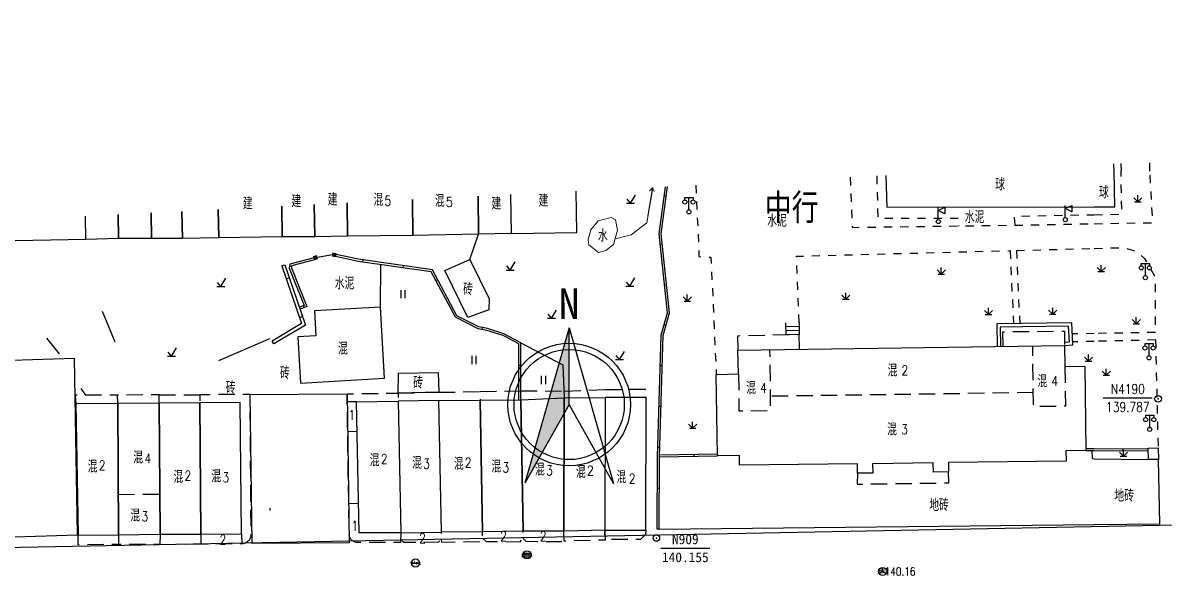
# Model space of a CAD drawing. Extents: x 529262 to 576451, y 2694391 to 2717535.
# Drawn here: x 566233.9 to 566373.6, y 2709702.5 to 2709770.7 of the extents above; entities that cross this region are included whole.
import ezdxf
from ezdxf.enums import TextEntityAlignment as Align
from ezdxf.xclip import XClip

# ---------------------------------------------------------------- set-up
doc = ezdxf.new("R2010")
doc.units = 0
doc.header["$XCLIPFRAME"] = 0
doc.linetypes.add('X5', pattern=[3, 2, -1])
doc.linetypes.add('X6', pattern=[2, 1, -1])
for name, color, linetype in [('COMPONENT', 8, 'Continuous'), ('DLDW', 8, 'Continuous'), ('DLSS', 4, 'Continuous'), ('DMTZ', 8, 'Continuous'), ('GCD', 8, 'Continuous'), ('GXYZ', 8, 'Continuous'), ('JMD', 8, 'Continuous'), ('KZD', 8, 'Continuous'), ('PP-COM', 7, 'Continuous'), ('RD-中线', 40, 'Continuous'), ('RD-红线', 7, 'Continuous'), ('ZBTZ', 8, 'Continuous'), ('ZJ', 7, 'Continuous'), ('路名', 7, 'Continuous')]:
    doc.layers.add(name, color=color, linetype=linetype)
doc.layers.add('SXSS', color=5, linetype='Continuous', lineweight=0)
doc.layers.add('尺寸标注', color=7, linetype='Continuous', lineweight=18)
doc.styles.add('HZ', font='rs.shx', dxfattribs={"width": 0.8, "bigfont": 'hztxt.shx'})
doc.styles.add('romanc', font='romanc.shx', dxfattribs={"width": 0.8})
doc.styles.get("Standard").update_dxf_attribs({"font": '', "height": 2.5, "bigfont": 'smfs.shx'})
doc.styles.add('宋体', font='', dxfattribs={"width": 0.75})
doc.styles.get('Standard').set_extended_font_data('FangSong_GB2312')
doc.styles.get('宋体').set_extended_font_data('SimSun')
doc.linetypes.add('10421', pattern='A,2,[150,AAA.SHX,S=0.5,R=0,X=0,Y=0.5],1e-11', length=2)
doc.linetypes.add('1161', pattern='A,0,[149,AAA.SHX,S=0.15,R=0,X=0,Y=0],-1.6', length=1.6)
doc.linetypes.add('445', pattern='A,8,-0.5,[147,AAA.SHX,S=1,R=0,X=0,Y=0],-1.5', length=10)

# ---------------------------------------------------------------- blocks, each defined once
blk = doc.blocks.new('Compass1')
for p, q in [((0, 12.5), (-7.25, -12.86)), ((0, 0), (0, 12.5)), ((0, 0), (-7.25, -12.86))]:
    blk.add_line(p, q)
at = {"color": 2}
for p, q in [((0, 12.5), (7.26, -12.9)), ((7.26, -12.9), (0, 0))]:
    blk.add_line(p, q, dxfattribs=at)
at = {"color": 3}
blk.add_circle((0, 0), 10, dxfattribs=at)
at = {"color": 2}
blk.add_circle((0, 0), 9, dxfattribs=at)
blk.add_solid([(-7.25, -12.86), (0, 12.5), (0, 0)], dxfattribs=at)
at = {"color": 3}
blk.add_text('N', height=5, dxfattribs=at).set_placement((-0.01, 13.97), align=Align.CENTER)
blk = doc.blocks.new('A$C19FD0107')
at = {"layer": 'RD-中线', "color": 8, "linetype": 'Continuous', "flags": 128}
for points in [[(-4490.73, 14139.44, 0), (-4490.29, 14139.42)], [(-3818.25, 14086.17, 0), (-3817.74, 14086.17)]]:
    blk.add_lwpolyline(points, format="xyb", dxfattribs=at)
at = {"layer": 'RD-红线', "color": 8, "linetype": 'Continuous', "flags": 128}
blk.add_lwpolyline([(-4373.42, 15323.41), (-4876.44, 15313.69)], dxfattribs=at)
blk = doc.blocks.new('GC200')
at = {"linetype": 'Continuous', "const_width": 0.2, "flags": 128}
blk.add_lwpolyline([(-0.1, 0, 1), (0.1, 0, 1)], format="xyb", close=True, dxfattribs=at)
blk = doc.blocks.new('gc019')
for p, q in [((0, 0.5), (0, 3.5)), ((0, 2.7), (1.6, 3.5)), ((1.6, 3.5), (1.6, 1.9)), ((1.6, 1.9), (0, 2.7))]:
    blk.add_line(p, q)
blk.add_circle((0, 0), 0.5)
blk = doc.blocks.new('gc097')
at = {"color": 8}
for p, q in [((-1, 2.9), (-1, 3.5)), ((-1, 3.5), (1, 3.5)), ((0, 0.5), (0, 3.5)), ((1, 3.5), (1, 2.9))]:
    blk.add_line(p, q, dxfattribs=at)
for centre in [(-1, 2.4), (1, 2.4), (0, 0)]:
    blk.add_circle(centre, 0.5, dxfattribs=at)
blk = doc.blocks.new('gc086')
at = {"color": 8}
for p, q in [((0, 0), (7, 0)), ((7, 0), (6.18, 0.57)), ((7, 0), (6.18, -0.57))]:
    blk.add_line(p, q, dxfattribs=at)
blk = doc.blocks.new('gc124')
at = {"color": 8}
for p, q in [((-1, 1), (0, 0)), ((-0.8, 0), (0.8, 0)), ((0, 0), (0, 1.6)), ((0, 0), (1, 1))]:
    blk.add_line(p, q, dxfattribs=at)
blk = doc.blocks.new('gc002')
at = {"color": 8, "const_width": 1}
blk.add_lwpolyline([(-0.5, 0), (0.5, 0)], dxfattribs=at)
blk = doc.blocks.new('gc121')
at = {"color": 8}
for p, q in [((-0.5, -1), (-0.5, 1)), ((0.5, -1), (0.5, 1))]:
    blk.add_line(p, q, dxfattribs=at)
blk = doc.blocks.new('gc123')
at = {"color": 8}
for p, q in [((-1, 0), (1, 0)), ((0, 0), (-0.8, 1)), ((0, 0), (1.2, 2))]:
    blk.add_line(p, q, dxfattribs=at)
blk = doc.blocks.new('gc117')
at = {"color": 8}
blk.add_circle((0, 0), 0.8, dxfattribs=at)
blk.add_point((0, 0), dxfattribs=at)
blk = doc.blocks.new('gcbj0101')
blk.add_line((-1, 0), (1, 0))
blk.add_circle((0, 0), 1)
blk = doc.blocks.new('gcbj0103')
for p, q in [((-1, 0), (1, 0)), ((-0.9, 0.43), (0.9, 0.43)), ((-0.88, -0.47), (0.88, -0.47))]:
    blk.add_line(p, q)
blk.add_circle((0, 0), 1)
blk = doc.blocks.new('gcbj0107')
for q in [(-0.87, -0.5), (0, 1), (0.87, -0.5)]:
    blk.add_line((0, 0), q)
blk.add_circle((0, 0), 1)

msp = doc.modelspace()

# ---------------------------------------------------------------- linework, layer by layer
at = {"layer": 'DLDW', "color": 252, "linetype": '1161', "flags": 128}
for points in [[(566364.998, 2709748.176), (566367.518, 2709748.177), (566367.423, 2709752.568)], [(566367.423, 2709752.568), (566367.403, 2709753.454)], [(566339.47, 2709752.03), (566339.614, 2709748.164), (566364.998, 2709748.176)]]:
    msp.add_lwpolyline(points, dxfattribs=at)
at = {"layer": 'DLSS', "linetype": 'X6', "flags": 128}
for points, elevation in [([(566371.819, 2709752.568), (566371.791, 2709753.678)], 138.951), ([(566364.998, 2709746.124), (566372.158, 2709746.255), (566371.819, 2709752.568)], 138.963), ([(566364.998, 2709747.229), (566368.365, 2709747.292), (566368.283, 2709752.568)], 138.955), ([(566368.268, 2709753.499), (566368.283, 2709752.568)], 138.951), ([(566316.246, 2709750.846), (566316.615, 2709742.099), (566318.082, 2709742.024), (566318.735, 2709727.672)], 138.967), ([(566335.14, 2709751.809), (566335.379, 2709745.679), (566355.331, 2709745.946), (566364.998, 2709746.124)], 138.963), ([(566338.379, 2709751.974), (566338.505, 2709746.825), (566348.422, 2709746.82), (566348.435, 2709745.82)], 138.963), ([(566355.331, 2709745.946), (566355.218, 2709747.047), (566364.998, 2709747.229)], 138.955), ([(566354.703, 2709742.831), (566355.107, 2709733.886)], 138.928), ([(566355.469, 2709742.851), (566355.877, 2709733.896)], 138.932), ([(566364.998, 2709732.673), (566362.314, 2709732.624)], 139.437), ([(566372.477, 2709732.811), (566364.998, 2709732.673)], 139.437), ([(566364.998, 2709731.711), (566362.365, 2709731.649)], 139.47), ([(566372.498, 2709731.888), (566364.998, 2709731.711)], 139.47)]:
    msp.add_lwpolyline(points, dxfattribs=dict(at, elevation=elevation))
for points in [[(566328.875, 2709734.021), (566328.555, 2709742.148), (566354.703, 2709742.831)], [(566355.469, 2709742.851), (566364.998, 2709743.099)], [(566364.998, 2709743.099), (566368.702, 2709743.196), (566369.956, 2709742.803), (566370.646, 2709742.343), (566371.169, 2709741.852), (566372.44, 2709739.6), (566372.477, 2709732.811)], [(566372.498, 2709731.888), (566372.811, 2709718.69)]]:
    msp.add_lwpolyline(points, dxfattribs=at)
at = {"layer": 'DMTZ', "linetype": '10421', "flags": 128}
for points, elevation in [([(566243.584, 2709735.419), (566245.113, 2709731.65)], 139.956), ([(566264.055, 2709732.011), (566257.796, 2709729.341)], 139.762)]:
    msp.add_lwpolyline(points, dxfattribs=dict(at, elevation=elevation))
at = {"layer": 'JMD', "linetype": 'Continuous'}
for p, q in [((566312.601, 2709749.49, 140.525), (566312.353, 2709749.522, 140.525)), ((566312.132, 2709743.561, 140.098), (566311.884, 2709743.534, 140.098)), ((566265.564, 2709740.947, 139.865), (566265.942, 2709741.076, 139.865)), ((566275.453, 2709741.691, 138.122), (566275.418, 2709741.444, 138.122)), ((566280.403, 2709740.99, 138.122), (566280.368, 2709740.743, 138.122)), ((566266.507, 2709740.962, 140.379), (566266.755, 2709740.93, 140.379)), ((566266.096, 2709739.384, 139.865), (566266.475, 2709739.513, 139.865)), ((566284.645, 2709739.279, 138.122), (566284.424, 2709739.162, 138.122)), ((566312.658, 2709738.588, 140.098), (566312.409, 2709738.562, 140.098)), ((566268.191, 2709736.087, 140.379), (566268.284, 2709735.855, 140.379)), ((566267.708, 2709734.651, 139.865), (566268.086, 2709734.78, 139.865)), ((566327.271, 2709732.505), (566327.238, 2709733.998)), ((566328.875, 2709734.021), (566328.896, 2709732.541)), ((566290.073, 2709733.432, 138.977), (566290.024, 2709733.186, 138.977)), ((566312.578, 2709733.668, 140.098), (566312.338, 2709733.737, 140.098)), ((566328.882, 2709733.541), (566327.249, 2709733.514)), ((566328.889, 2709733.041), (566327.26, 2709733.009)), ((566264.575, 2709731.394, 139.865), (566264.37, 2709731.738, 139.187)), ((566328.896, 2709732.541), (566327.271, 2709732.505)), ((566294.814, 2709728.76, 138.977), (566294.564, 2709728.759, 138.977)), ((566312.118, 2709728.719, 140.098), (566311.868, 2709728.726, 140.098)), ((566311.97, 2709723.721, 140.098), (566311.72, 2709723.729, 140.098)), ((566311.823, 2709718.723, 140.098), (566311.573, 2709718.731, 140.098)), ((566316.041, 2709717.65, 140.054), (566316.036, 2709717.9, 140.054)), ((566368.538, 2709718.324, 140.206), (566368.538, 2709718.574, 140.206)), ((566311.772, 2709713.724, 140.098), (566311.522, 2709713.725, 140.098)), ((566264.117, 2709711.02, 140.055), (566264.116, 2709711.27, 140.055)), ((566311.751, 2709708.724, 140.098), (566311.501, 2709708.725, 140.098))]:
    msp.add_line(p, q, dxfattribs=at)
at = {"layer": 'JMD', "linetype": 'Continuous', "flags": 128}
for points, elevation in [([(566289.57, 2709749.485), (566289.64, 2709744.853), (566281.599, 2709744.689), (566281.548, 2709749.076)], -0.068), ([(566293.557, 2709749.689), (566293.635, 2709744.924), (566289.64, 2709744.853), (566289.573, 2709749.485)], -0.068), ([(566293.557, 2709749.689), (566293.635, 2709744.924), (566301.68, 2709745.056), (566301.579, 2709750.098)], -0.068), ([(566311.742, 2709744.875), (566312.502, 2709750.655)], 140.525), ([(566311.994, 2709744.872), (566312.755, 2709750.668)], 140.525), ([(566265.541, 2709748.26), (566265.583, 2709744.535), (566257.848, 2709744.39), (566257.783, 2709747.864)], -0.068), ([(566269.531, 2709748.463), (566269.581, 2709744.525), (566265.583, 2709744.535), (566265.541, 2709748.26)], -0.068), ([(566273.554, 2709748.669), (566273.598, 2709744.586), (566269.581, 2709744.525), (566269.531, 2709748.463)], -0.068), ([(566281.548, 2709749.076), (566281.599, 2709744.689), (566273.598, 2709744.586), (566273.554, 2709748.669)], -0.068), ([(566245.532, 2709747.24), (566245.573, 2709744.295), (566241.576, 2709744.191), (566241.538, 2709747.036)], -0.068), ([(566249.554, 2709747.445), (566249.604, 2709744.305), (566245.573, 2709744.295), (566245.532, 2709747.24)], -0.068), ([(566253.335, 2709747.637), (566253.382, 2709744.313), (566249.604, 2709744.305), (566249.554, 2709747.445)], -0.068), ([(566257.783, 2709747.864), (566257.848, 2709744.39), (566253.382, 2709744.313), (566253.335, 2709747.637)], -0.068), ([(566311.501, 2709708.725), (566311.539, 2709717.581), (566311.979, 2709732.481), (566312.762, 2709735.223), (566311.742, 2709744.875)], 140.098), ([(566311.751, 2709708.724), (566311.789, 2709717.577), (566312.228, 2709732.442), (566313.016, 2709735.201), (566311.994, 2709744.872)], 140.098), ([(566286.986, 2709734.861), (566284.01, 2709740.479), (566274.948, 2709741.763), (566272, 2709742.387)], 138.122), ([(566265.942, 2709741.076), (566268.452, 2709733.706), (566264.575, 2709731.394)], 139.865), ([(566269.673, 2709741.971), (566266.535, 2709741.182), (566266.471, 2709740.68), (566268.281, 2709736.124)], 140.379), ([(566269.734, 2709741.729), (566266.761, 2709740.981), (566266.727, 2709740.712), (566268.605, 2709735.984)], 140.379), ([(566286.802, 2709734.673), (566283.848, 2709740.249), (566274.904, 2709741.517), (566271.948, 2709742.142)], 138.122), ([(566265.564, 2709740.947), (566267.969, 2709733.884), (566264.37, 2709731.738)], 139.865), ([(566268.281, 2709736.123), (566267.708, 2709735.892)], 140.379), ([(566268.606, 2709735.984), (566267.801, 2709735.66)], 140.379), ([(566294.557, 2709731.405), (566292.644, 2709732.419), (566290.665, 2709733.06), (566289.609, 2709733.268), (566286.802, 2709734.673)], 138.977), ([(566294.807, 2709731.556), (566292.742, 2709732.65), (566290.728, 2709733.302), (566289.691, 2709733.507), (566286.986, 2709734.861)], 138.977), ([(566361.358, 2709731.219), (566362.385, 2709731.273), (566362.244, 2709733.977), (566353.092, 2709733.86), (566353.131, 2709731.103)], 140.219), ([(566361.361, 2709731.611), (566361.967, 2709731.643), (566361.866, 2709733.574), (566353.495, 2709733.467), (566353.528, 2709731.109)], 140.219), ([(566294.575, 2709724.563), (566294.557, 2709731.405)], 138.977), ([(566294.825, 2709724.566), (566294.807, 2709731.556)], 138.977), ([(566310.11, 2709708.56), (566310.156, 2709724.824), (566310.156, 2709724.929)], 140.409), ([(566311.784, 2709717.827), (566318.872, 2709717.948)], 140.054), ([(566311.789, 2709717.577), (566318.875, 2709717.698)], 140.054), ([(566363.945, 2709718.584), (566364.998, 2709718.582)], 140.206), ([(566363.948, 2709718.334), (566364.998, 2709718.332)], 140.206), ([(566364.998, 2709718.582), (566371.591, 2709718.568)], 140.206), ([(566364.998, 2709718.332), (566371.598, 2709718.318)], 140.206)]:
    msp.add_lwpolyline(points, dxfattribs=dict(at, elevation=elevation))
for points, elevation in [([(566285.501, 2709740.395), (566288.559, 2709741.74), (566290.937, 2709736.927), (566290.88, 2709735.573), (566288.311, 2709734.636)], 139.016), ([(566269.552, 2709735.438), (566269.731, 2709732.387), (566267.531, 2709732.257), (566267.823, 2709726.617), (566278.119, 2709727.204), (566277.648, 2709735.915)], 140.21), ([(566321.577, 2709716.538), (566321.567, 2709717.736), (566318.875, 2709717.698), (566318.735, 2709727.672), (566321.45, 2709727.733), (566321.385, 2709730.655), (566361.358, 2709731.219), (566361.416, 2709728.628), (566363.826, 2709728.682), (566363.948, 2709718.334), (566361.54, 2709718.3), (566361.574, 2709717.064), (566347.149, 2709716.861), (566347.165, 2709715.718), (566345.315, 2709715.693), (566345.299, 2709716.834), (566337.873, 2709716.73), (566337.889, 2709715.59), (566336.029, 2709715.568), (566336.013, 2709716.703)], 140.219), ([(566279.819, 2709727.802), (566284.71, 2709727.897), (566284.757, 2709725.481), (566279.787, 2709725.385)], 138.949), ([(566260.641, 2709708.161), (566260.46, 2709724.21), (566255.537, 2709724.177), (566255.644, 2709708.11)], 140.507), ([(566280.116, 2709708.248), (566275.019, 2709708.283), (566274.717, 2709724.311), (566279.802, 2709724.373)], 142.148), ([(566284.777, 2709724.47), (566279.802, 2709724.373), (566280.116, 2709708.248), (566285.091, 2709708.339)], 141.746), ([(566290.109, 2709708.374), (566285.091, 2709708.339), (566284.777, 2709724.47), (566289.84, 2709724.515)], 142.077), ([(566295.085, 2709708.481), (566290.109, 2709708.374), (566289.84, 2709724.515), (566294.825, 2709724.566)], 141.058), ([(566300.091, 2709708.478), (566295.085, 2709708.481), (566294.825, 2709724.566), (566300.135, 2709724.792)], 141.067), ([(566305.092, 2709708.574), (566300.091, 2709708.478), (566300.135, 2709724.792), (566305.138, 2709724.838)], 140.409), ([(566310.11, 2709708.611), (566310.156, 2709724.824), (566305.138, 2709724.838), (566305.092, 2709708.574)], 139.776), ([(566245.573, 2709708.023), (566245.466, 2709724.11), (566240.336, 2709724.076), (566240.61, 2709708.002)], 140.952), ([(566250.656, 2709708.089), (566250.549, 2709724.144), (566245.466, 2709724.11), (566245.573, 2709708.023)], 140.44), ([(566255.644, 2709708.11), (566255.537, 2709724.177), (566250.549, 2709724.144), (566250.656, 2709708.089)], 140.498), ([(566372.811, 2709718.69), (566372.851, 2709717.257), (566371.628, 2709717.257), (566371.589, 2709718.656)], 140.057)]:
    msp.add_lwpolyline(points, close=True, dxfattribs=dict(at, elevation=elevation))
at = {"layer": 'JMD', "linetype": 'X5', "flags": 128}
for points, elevation in [([(566353.83, 2709731.113), (566353.805, 2709732.902), (566361.374, 2709732.975), (566361.358, 2709731.219)], 142.857), ([(566328.921, 2709730.761), (566328.896, 2709732.541), (566321.346, 2709732.372), (566321.385, 2709730.655)], 143.19), ([(566321.45, 2709727.733), (566321.514, 2709723.201), (566325.399, 2709723.256), (566325.299, 2709730.719)], 140.219), ([(566361.416, 2709728.628), (566361.463, 2709723.765), (566357.569, 2709723.71), (566357.463, 2709731.164)], 140.219), ([(566289.822, 2709725.566), (566294.807, 2709725.646), (566294.825, 2709724.566)], 142.148), ([(566294.807, 2709725.646), (566300.137, 2709725.632), (566300.135, 2709724.792)], 142.148), ([(566300.137, 2709725.632), (566305.123, 2709725.803), (566305.138, 2709724.838)], 142.148), ([(566305.123, 2709725.803), (566310.139, 2709725.879), (566310.156, 2709724.824)], 142.148), ([(566245.466, 2709724.11), (566245.462, 2709725.142), (566240.282, 2709725.124), (566240.336, 2709724.076)], 140.44), ([(566250.549, 2709724.144), (566250.545, 2709725.159), (566245.462, 2709725.142)], 140.44), ([(566250.545, 2709725.159), (566255.53, 2709725.176)], 140.44), ([(566274.717, 2709724.311), (566273.564, 2709724.294)], 142.104), ([(566279.787, 2709725.385), (566284.757, 2709725.481), (566284.777, 2709724.47)], 142.148), ([(566284.757, 2709725.481), (566289.822, 2709725.566), (566289.84, 2709724.515)], 142.148), ([(566357.544, 2709725.437), (566325.376, 2709724.983)], 140.362), ([(566273.616, 2709720.697), (566274.784, 2709720.719)], 144.302), ([(566336.029, 2709715.568), (566335.996, 2709714.233), (566347.183, 2709714.391), (566347.165, 2709715.718)], 142.197), ([(566245.54, 2709712.972), (566250.623, 2709713.005)], 153.289), ([(566273.744, 2709711.872), (566274.951, 2709711.894)], 143.897), ([(566245.573, 2709708.023), (566245.582, 2709706.842), (566240.644, 2709706.804), (566240.61, 2709708.002)], 140.952), ([(566250.656, 2709708.089), (566250.645, 2709706.852), (566245.582, 2709706.842)], 140.44), ([(566260.641, 2709708.161), (566260.645, 2709706.956)], 140.507), ([(566280.105, 2709707.485), (566280.456, 2709707.118), (566284.766, 2709707.151), (566285.071, 2709707.441), (566285.091, 2709708.339)], 142.148), ([(566285.071, 2709707.441), (566285.099, 2709707.138), (566290.128, 2709707.222), (566290.109, 2709708.374)], 142.148), ([(566290.122, 2709707.6), (566290.567, 2709707.209), (566294.716, 2709707.179), (566295.066, 2709707.604), (566295.085, 2709708.481)], 142.148), ([(566295.066, 2709707.604), (566295.414, 2709707.233), (566299.785, 2709707.204), (566300.088, 2709707.676)], 142.148), ([(566305.092, 2709708.574), (566305.124, 2709707.376), (566300.097, 2709707.242), (566300.091, 2709708.478)], 139.776), ([(566310.11, 2709708.611), (566310.089, 2709708.047), (566309.478, 2709707.456), (566305.743, 2709707.443), (566305.11, 2709707.893), (566305.092, 2709708.574)], 139.776), ([(566250.645, 2709706.852), (566255.653, 2709706.918)], 140.44)]:
    msp.add_lwpolyline(points, dxfattribs=dict(at, elevation=elevation))
at = {"layer": 'JMD', "linetype": '445', "elevation": 138.977, "flags": 128}
msp.add_lwpolyline([(566294.807, 2709731.556), (566299.951, 2709728.847), (566300.135, 2709724.792)], dxfattribs=at)
at = {"layer": 'JMD', "linetype": 'Continuous', "flags": 128}
for points in [[(566214.45, 2709728.802), (566214.821, 2709707.221), (566240.545, 2709708.023), (566240.175, 2709729.604)], [(566261.678, 2709725.217), (566273.55, 2709725.294), (566273.8, 2709707.044), (566261.928, 2709706.967)]]:
    msp.add_lwpolyline(points, close=True, dxfattribs=at)
at = {"layer": 'JMD', "linetype": 'X5', "flags": 128}
for points, elevation in [([(566255.644, 2709708.11), (566255.653, 2709706.918), (566260.645, 2709706.956, 0.3411012), (566261.799, 2709707.861), (566261.678, 2709725.217), (566255.53, 2709725.176), (566255.537, 2709724.177)], 140.498), ([(566280.116, 2709708.248), (566280.1, 2709707.103), (566274.648, 2709707.085, -0.3558526), (566273.797, 2709708.218), (566273.55, 2709725.294), (566279.787, 2709725.385), (566279.802, 2709724.373)], 142.148)]:
    msp.add_lwpolyline(points, format="xyb", dxfattribs=dict(at, elevation=elevation))
at = {"layer": 'KZD', "linetype": 'Continuous'}
for p, q in [((566372.107, 2709724.776, 139.787), (566366.107, 2709724.776, 139.787)), ((566317.945, 2709706.369, 140.155), (566311.945, 2709706.369, 140.155))]:
    msp.add_line(p, q, dxfattribs=at)
at = {"layer": 'SXSS', "color": 8, "linetype": 'Continuous', "flags": 128}
msp.add_lwpolyline([(566306.354, 2709744.277), (566308.306, 2709744.773), (566310.217, 2709746.213), (566310.958, 2709750.504), (566310.965, 2709750.576)], dxfattribs=at)
msp.add_lwpolyline([(566304.26, 2709746.489), (566303.391, 2709745.389), (566303.043, 2709744.173), (566303.126, 2709743.537), (566304.318, 2709742.61), (566305.224, 2709742.832), (566306.172, 2709743.594), (566306.635, 2709745.331), (566306.404, 2709746.604), (566305.882, 2709746.894)], close=True, dxfattribs=at)
at = {"layer": 'ZBTZ', "linetype": '1161', "flags": 128}
for points in [[(566241.576, 2709744.191), (566241.576, 2709744.191), (566228.548, 2709743.929)], [(566288.559, 2709741.74), (566289.64, 2709744.853)], [(566269.673, 2709741.971), (566272, 2709742.387)], [(566277.648, 2709735.915), (566277.684, 2709741.123)], [(566238.349, 2709730.192), (566236.779, 2709732.12)], [(566240.97, 2709725.952), (566241.51, 2709725.128)]]:
    msp.add_lwpolyline(points, dxfattribs=at)
for points, elevation in [([(566364.784, 2709717.352), (566364.756, 2709718.332)], 140.17), ([(566364.784, 2709717.352), (566364.998, 2709717.349)], 140.17), ([(566364.998, 2709717.349), (566371.628, 2709717.257)], 140.17), ([(566364.998, 2709709.274), (566373.016, 2709709.357), (566372.851, 2709717.257)], 140.098), ([(566311.751, 2709708.724), (566364.998, 2709709.274)], 140.098)]:
    msp.add_lwpolyline(points, dxfattribs=dict(at, elevation=elevation))

# ---------------------------------------------------------------- block references
at = {"layer": 'COMPONENT', "linetype": 'Continuous', "xscale": 0.5, "yscale": 0.5}
for name, p in [('gcbj0103', (566295.557, 2709705.573)), ('gcbj0101', (566281.916, 2709704.567)), ('gcbj0107', (566339.108, 2709703.527))]:
    msp.add_blockref(name, p, dxfattribs=at)
at = {"layer": 'DLDW', "color": 252, "linetype": 'Continuous', "xscale": 0.5, "yscale": 0.5, "zscale": 0.5}
for name, p in [('gc097', (566315.388, 2709747.582, 138.984)), ('gc019', (566345.909, 2709746.39, 138.963)), ('gc019', (566361.447, 2709746.622, 138.952)), ('gc097', (566371.251, 2709739.521, 139.307)), ('gc097', (566371.711, 2709729.701, 139.682)), ('gc097', (566371.793, 2709720.937, 139.924))]:
    msp.add_blockref(name, p, dxfattribs=at)
at = {"layer": 'GCD', "linetype": 'Continuous'}
ref = msp.add_blockref('GC200', (566339.104, 2709703.534, 140.163), dxfattribs=dict(at, xscale=0.1999999999534339, yscale=0.1999999999534339, zscale=0.1999999999534339))
ref.add_attrib('height', '140.16', dxfattribs={"linetype": 'Continuous', "height": 1, "style": 'HZ', "width": 0.8}).set_placement((566339.344, 2709703.534, 140.163), align=Align.MIDDLE_LEFT)
ref = msp.add_blockref('GC200', (566339.104, 2709703.534, 140.163), dxfattribs=dict(at, xscale=0.1999999999534339, yscale=0.1999999999534339, zscale=0.1999999999534339))
ref.add_attrib('height', '140.16', dxfattribs={"linetype": 'Continuous', "height": 1, "style": 'HZ', "width": 0.8}).set_placement((566339.344, 2709703.534, 140.163), align=Align.MIDDLE_LEFT)
at = {"layer": 'JMD', "linetype": 'Continuous'}
for p, xscale, yscale, zscale, rotation in [((566269.673, 2709741.971, 140.379), 0.5000000000752022, 0.5000000000752022, 0.5000000000752022, 285.7497155922349), ((566271.979, 2709742.312, 140.379), 0.5000000000886605, 0.5000000000886605, 0.5000000000886605, 264.1378341806541)]:
    msp.add_blockref('gc002', p, dxfattribs=dict(at, xscale=xscale, yscale=yscale, zscale=zscale, rotation=rotation))
at = {"layer": 'KZD', "linetype": 'Continuous', "xscale": 0.5, "yscale": 0.5, "zscale": 0.5}
for p in [(566372.825, 2709724.675, 139.787), (566311.402, 2709707.634, 140.155)]:
    msp.add_blockref('gc117', p, dxfattribs=at)
at = {"layer": 'PP-COM'}
ref = msp.add_blockref('A$C19FD0107', (570997.993, 2694390.603), dxfattribs=at)
XClip(ref).set_block_clipping_path([(-9366.4383134884, 14428.6043910822), (-3328.4480743363, 17452.7484863754)])
at = {"layer": 'SXSS', "color": 8, "linetype": 'Continuous', "xscale": 0.4999999999464052, "yscale": 0.4999999999464052, "zscale": 0.4999999999464052, "rotation": 80.78180469953753}
msp.add_blockref('gc086', (566310.361, 2709747.076), dxfattribs=at)
at = {"layer": 'ZBTZ', "linetype": 'Continuous', "xscale": 0.5, "yscale": 0.5, "zscale": 0.5}
for name, p in [('gc123', (566308.231, 2709748.635)), ('gc124', (566370.341, 2709748.804, -140.17)), ('gc123', (566293.503, 2709740.452)), ('gc124', (566365.856, 2709740.264)), ('gc124', (566346.278, 2709739.964)), ('gc123', (566258.087, 2709738.436)), ('gc123', (566308.148, 2709738.482)), ('gc121', (566280.411, 2709737.488)), ('gc124', (566315.189, 2709736.653)), ('gc124', (566334.591, 2709736.87)), ('gc123', (566298.573, 2709734.542)), ('gc124', (566352.049, 2709735.004)), ('gc124', (566359.916, 2709735.043, 0.224)), ('gc124', (566370.149, 2709733.877)), ('gc123', (566252.053, 2709729.906)), ('gc121', (566289.092, 2709729.439)), ('gc123', (566306.881, 2709729.476)), ('gc124', (566364.301, 2709729.288, 0.224)), ('gc121', (566297.611, 2709726.985)), ('gc124', (566366.473, 2709727.569)), ('gc124', (566315.843, 2709721.078)), ('gc124', (566368.583, 2709717.652))]:
    msp.add_blockref(name, p, dxfattribs=at)
at = {"layer": '路名', "xscale": 0.75, "yscale": 0.75}
msp.add_blockref('Compass1', (566300.726, 2709723.982, -137.316), dxfattribs=at)

# ---------------------------------------------------------------- texts
at = {"layer": 'DLDW', "color": 252, "linetype": '1161', "style": 'HZ', "width": 0.8}
for p in [(566353.469, 2709751.018), (566366.175, 2709750.055)]:
    msp.add_text('球', height=1.5, dxfattribs=at).set_placement(p, align=Align.MIDDLE)
at = {"layer": 'GXYZ', "linetype": 'Continuous', "style": '宋体'}
for s, p in [('供水', (566281.943, 2709704.541)), ('雨水', (566295.56, 2709705.533)), ('通信', (566339.152, 2709703.578))]:
    msp.add_text(s, height=0.5, dxfattribs=at).set_placement(p, align=Align.MIDDLE)
at = {"layer": 'JMD', "linetype": 'Continuous', "style": 'HZ', "width": 0.8}
for p in [(566261.39, 2709748.695), (566267.331, 2709748.968), (566271.77, 2709749.173), (566291.824, 2709748.677), (566297.583, 2709749.036)]:
    msp.add_text('建', height=1.5, dxfattribs=at).set_placement(p, align=Align.MIDDLE)
for s, p in [('混', (566277.981, 2709749.067)), ('混', (566285.492, 2709748.926)), ('砖', (566288.954, 2709738.103)), ('混', (566273.631, 2709730.835)), ('砖', (566266.531, 2709727.836)), ('混', (566340.911, 2709728.164)), ('砖', (566282.845, 2709726.655)), ('混', (566359.244, 2709726.851)), ('砖', (566259.896, 2709726.04)), ('混', (566323.594, 2709726.016)), ('混', (566340.851, 2709720.944)), ('混', (566242.996, 2709716.392)), ('混', (566248.573, 2709717.512)), ('混', (566277.516, 2709717.165)), ('混', (566282.706, 2709716.856)), ('混', (566287.817, 2709716.731)), ('混', (566292.402, 2709716.404)), ('混', (566253.506, 2709715.129)), ('混', (566258.123, 2709715.197)), ('混', (566297.737, 2709716.03)), ('混', (566302.756, 2709715.732)), ('混', (566307.725, 2709715.111)), ('混', (566248.212, 2709710.411))]:
    msp.add_text(s, height=1.5, dxfattribs=at).set_placement(p, align=Align.MIDDLE_RIGHT)
for s, p in [('5', (566278.136, 2709748.934)), ('5', (566285.648, 2709748.793)), ('2', (566341.411, 2709728.164)), ('4', (566359.744, 2709726.851)), ('4', (566324.094, 2709726.016)), ('1', (566273.735, 2709722.699)), ('3', (566341.351, 2709720.944)), ('4', (566248.729, 2709717.38)), ('2', (566277.666, 2709717.306)), ('3', (566282.862, 2709716.724)), ('2', (566287.967, 2709716.873)), ('2', (566243.146, 2709716.534)), ('2', (566253.656, 2709715.271)), ('3', (566292.557, 2709716.272)), ('3', (566297.892, 2709715.898)), ('2', (566302.906, 2709715.874)), ('3', (566258.278, 2709715.064)), ('2', (566308.027, 2709714.905)), ('3', (566248.367, 2709710.279)), ('1', (566274.078, 2709709.125)), ('2', (566257.939, 2709707.419)), ('2', (566282.359, 2709707.62)), ('2', (566292.288, 2709707.852)), ('2', (566297.152, 2709707.857))]:
    msp.add_text(s, height=1.2, dxfattribs=at).set_placement(p, align=Align.MIDDLE_LEFT)
at = {"layer": 'KZD', "linetype": 'Continuous', "style": 'romanc', "width": 0.8}
for s, p in [('N4190', (566369.107, 2709725.876)), ('139.787', (566369.107, 2709723.676))]:
    msp.add_text(s, height=1.2, dxfattribs=at).set_placement(p, align=Align.MIDDLE)
at = {"layer": 'KZD', "linetype": 'Continuous', "style": '宋体'}
for s, p in [('N909', (566314.945, 2709707.469)), ('140.155', (566314.945, 2709705.269))]:
    msp.add_text(s, height=1.2, dxfattribs=at).set_placement(p, align=Align.MIDDLE)
at = {"layer": 'SXSS', "color": 8, "linetype": 'Continuous', "style": 'HZ', "width": 0.8}
msp.add_text('水', height=1.5, dxfattribs=at).set_placement((566304.846, 2709744.745), align=Align.MIDDLE)
at = {"layer": 'ZJ', "color": 8, "linetype": 'Continuous', "style": 'HZ', "width": 0.8}
for s, p in [('水泥', (566326.177, 2709746.582)), ('水泥', (566350.353, 2709747.021)), ('水泥', (566273.234, 2709738.908)), ('地砖', (566368.658, 2709712.898)), ('地砖', (566345.996, 2709711.744))]:
    msp.add_text(s, height=1.5, dxfattribs=at).set_placement(p, align=Align.MIDDLE)
at = {"layer": '尺寸标注', "color": 252, "insert": (566324.687, 2709749.75, 2761.055), "char_height": 4, "attachment_point": 1, "style": '宋体'}
msp.add_mtext('{\\H0.8x;中行  }', dxfattribs=at)

doc.saveas('drawing.dxf')
